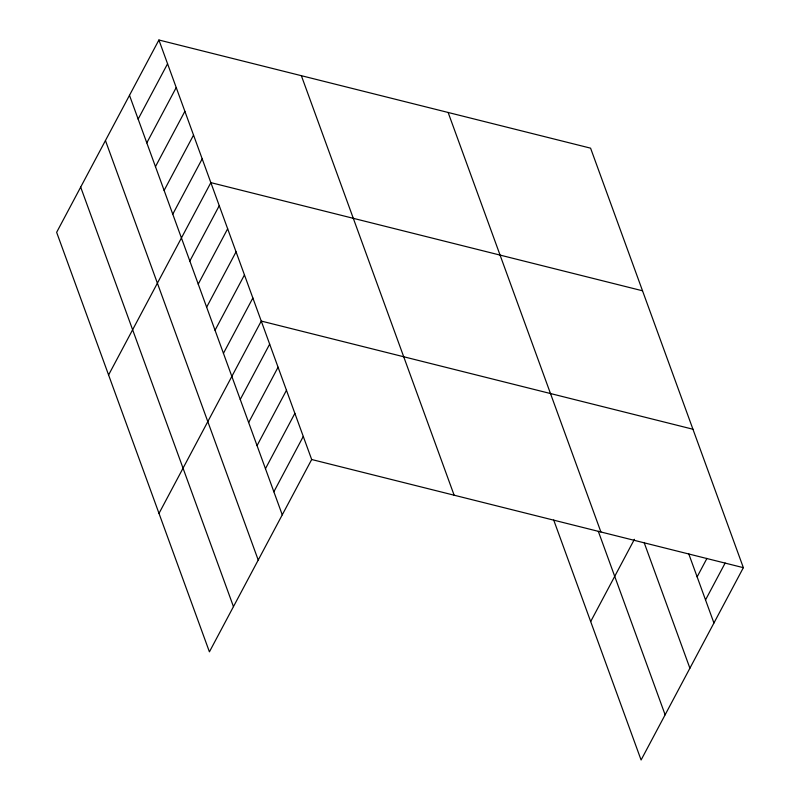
<?xml version="1.0" encoding="UTF-8"?>
<svg xmlns="http://www.w3.org/2000/svg" width="800" height="800" viewBox="0 0 800 800"><rect width="100%" height="100%" fill="white"/><g stroke="black" fill="none" stroke-linecap="round" stroke-linejoin="round"><path stroke-width="1.2" d="M158.91 40L56.64 232.33L209.42 651.84L311.68 459.51L158.91 40L590.58 148.16L743.36 567.67L641.09 760L553.71 520.04M138.14 119.11L167.57 63.77M146.8 142.88L176.22 87.54M155.46 166.65L184.88 111.32M164.12 190.42L193.54 135.09M172.77 214.19L202.19 158.86M108.59 374.96L210.85 182.63L642.53 290.79M189.83 261.04L219.25 205.71M198.23 284.11L227.66 228.78M206.64 307.19L236.06 251.85M215.04 330.26L244.46 274.92M223.44 353.33L252.86 298M159 513.4L261.27 321.07L692.94 429.23M240.25 399.48L269.67 344.14M248.65 422.55L278.07 367.22M257.05 445.62L286.47 390.29M265.46 468.7L294.88 413.36M273.86 491.77L303.28 436.43M590.68 621.56L634.42 539.3M697.13 576.86L706.94 558.41M705.53 599.93L725.15 563.04M311.68 459.51L743.36 567.67M688.73 553.78L713.93 623M644.1 542.46L689.9 668.21M448.13 112.47L600.9 531.98M598.33 531.36L665.13 714.79M301.36 75.69L454.13 495.2M129.49 95.33L282.26 514.84M105.45 140.54L258.22 560.05M80.68 187.12L233.46 606.63"/></g></svg>
